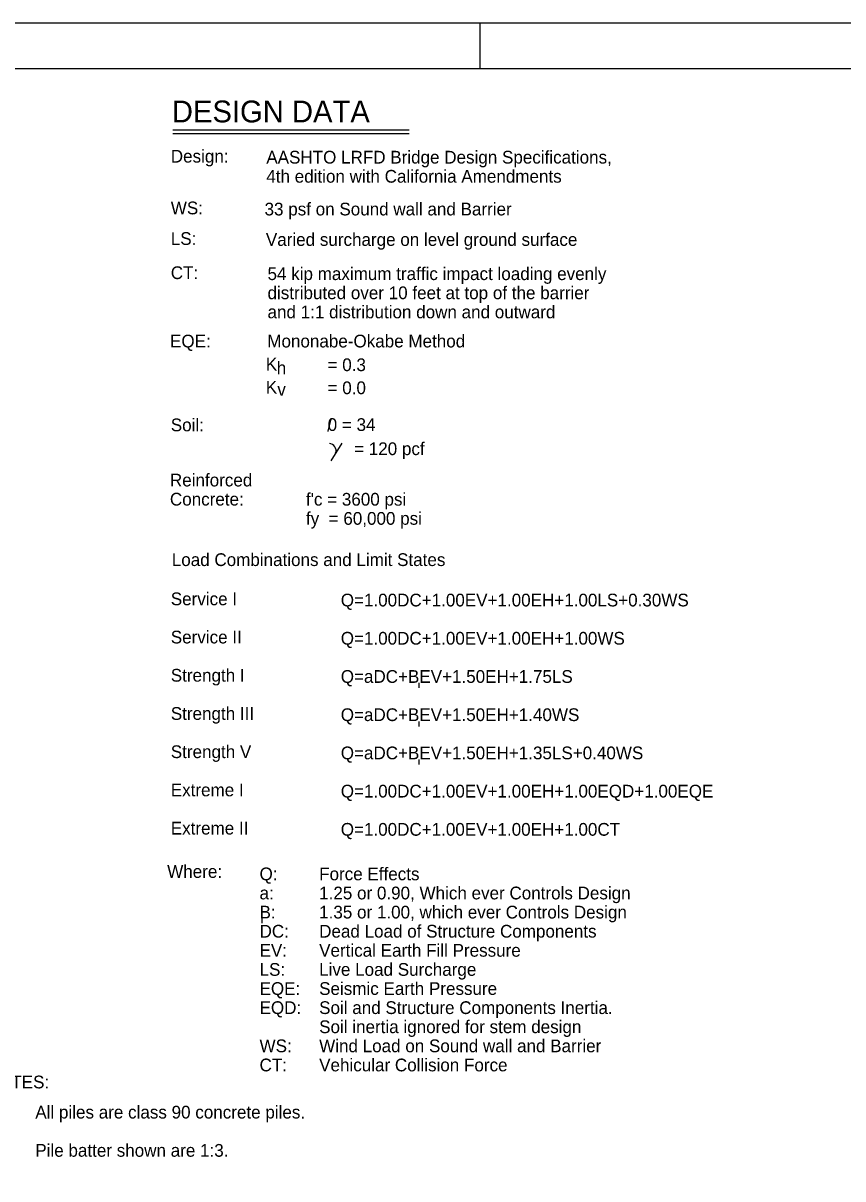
# Model space of a CAD drawing. Extents: x 0 to 2.83, y 0 to 1.83.
# Drawn here: x 1.332 to 2.082, y 0.775 to 1.833 of the extents above; entities that cross this region are included whole.
import ezdxf

# ---------------------------------------------------------------- set-up
doc = ezdxf.new("R2010")
doc.units = 0
for name, color, linetype in [('10 Sheet Format', 7, 'Continuous'), ('210 Border', 7, 'Continuous'), ('215 Design Notes', 7, 'Continuous')]:
    doc.layers.add(name, color=color, linetype=linetype)

msp = doc.modelspace()

# ---------------------------------------------------------------- linework, layer by layer
at = {"layer": '10 Sheet Format'}
msp.add_lwpolyline([(0, 0), (2.8333, 0), (2.8333, 1.8333), (0, 1.8333)], close=True, dxfattribs=at)
at = {"layer": '210 Border'}
for p, q in [((1.75, 1.8333), (1.75, 1.7917)), ((0.0833, 1.7917), (2.7917, 1.7917))]:
    msp.add_line(p, q, dxfattribs=at)
at = {"layer": '215 Design Notes'}
for p, q in [((1.4688, 1.7356), (1.6851, 1.7356)), ((1.4688, 1.7323), (1.6851, 1.7323)), ((1.6236, 1.4486), (1.6133, 1.4324)), ((1.694, 1.2291), (1.694, 1.2246)), ((1.694, 1.1937), (1.694, 1.1891)), ((1.694, 1.1589), (1.694, 1.1544)), ((1.5503, 1.0135), (1.5503, 1.009))]:
    msp.add_line(p, q, dxfattribs=at)
msp.add_arc((1.6117, 1.4418), 0.00648, 340.56, 86.8201, dxfattribs=at)

# ---------------------------------------------------------------- texts
for s, height, p in [('DESIGN DATA', 0.020003, (1.4678, 1.7424)), ('Design:', 0.01167, (1.4668, 1.7056)), ('AASHTO LRFD Bridge Design Specifications,', 0.011667, (1.5543, 1.7047)), ('4th edition with California Amendments', 0.011667, (1.5543, 1.6872)), ('WS:', 0.01167, (1.4668, 1.6582)), ('33 psf on Sound wall and Barrier', 0.011667, (1.5527, 1.6572)), ('LS:', 0.01167, (1.4668, 1.6302)), ('Varied surcharge on level ground surface', 0.011667, (1.5539, 1.6293)), ('CT:', 0.01167, (1.4668, 1.5989)), ('54 kip maximum traffic impact loading evenly', 0.011667, (1.5554, 1.598)), ('distributed over 10 feet at top of the barrier', 0.011667, (1.5554, 1.5805)), ('and 1:1 distribution down and outward', 0.011667, (1.5554, 1.563)), ('EQE:', 0.01167, (1.4661, 1.5363)), ('Mononabe-Okabe Method', 0.011667, (1.5552, 1.5363)), ('K', 0.0117, (1.5538, 1.5151)), ('= 0.3', 0.01167, (1.6104, 1.5146)), ('h', 0.0117, (1.5638, 1.5117)), ('K', 0.0117, (1.5538, 1.494)), ('= 0.0', 0.01167, (1.6104, 1.4935)), ('v', 0.0117, (1.5644, 1.4921)), ('Soil:', 0.01167, (1.4668, 1.4595)), ('/', 0.0117, (1.61, 1.4593)), ('0 = 34', 0.01167, (1.6105, 1.4598)), ('= 120 pcf', 0.01167, (1.6347, 1.4377)), ('Reinforced', 0.01167, (1.466, 1.409)), ('Concrete:', 0.01167, (1.466, 1.3915)), ("f'c = 3600 psi", 0.011667, (1.5906, 1.3914)), ('fy  = 60,000 psi', 0.011667, (1.5906, 1.3739)), ('Load Combinations and Limit States', 0.011667, (1.4677, 1.3361)), ('Service I', 0.01167, (1.4668, 1.3002)), ('Q=1.00DC+1.00EV+1.00EH+1.00LS+0.30WS', 0.011667, (1.6225, 1.2991)), ('Service II', 0.01167, (1.4668, 1.2652)), ('Q=1.00DC+1.00EV+1.00EH+1.00WS', 0.011667, (1.6225, 1.2641)), ('Strength I', 0.01167, (1.4668, 1.2302)), ('Q=aDC+BEV+1.50EH+1.75LS', 0.011667, (1.6225, 1.2291)), ('Strength III', 0.011667, (1.4668, 1.1952)), ('Q=aDC+BEV+1.50EH+1.40WS', 0.011667, (1.6225, 1.1941)), ('Strength V', 0.01167, (1.4668, 1.1602)), ('Q=aDC+BEV+1.50EH+1.35LS+0.40WS', 0.011667, (1.6225, 1.1591)), ('Extreme I', 0.01167, (1.4668, 1.1252)), ('Q=1.00DC+1.00EV+1.00EH+1.00EQD+1.00EQE', 0.011667, (1.6225, 1.1241)), ('Extreme II', 0.01167, (1.4668, 1.0902)), ('Q=1.00DC+1.00EV+1.00EH+1.00CT', 0.011667, (1.6225, 1.0891)), ('Where:', 0.01167, (1.4635, 1.0505)), ('Q:', 0.01167, (1.5481, 1.0483)), ('Force Effects', 0.011667, (1.6027, 1.0483)), ('a:', 0.01167, (1.5481, 1.0308)), ('1.25 or 0.90, Which ever Controls Design', 0.011667, (1.6027, 1.0308)), ('B:', 0.01167, (1.5481, 1.0133)), ('1.35 or 1.00, which ever Controls Design', 0.011667, (1.6027, 1.0133)), ('DC:', 0.01167, (1.5481, 0.9958)), ('Dead Load of Structure Components', 0.011667, (1.6027, 0.9958)), ('EV:', 0.01167, (1.5481, 0.9783)), ('Vertical Earth Fill Pressure', 0.011667, (1.6027, 0.9783)), ('LS:', 0.01167, (1.5481, 0.9608)), ('Live Load Surcharge', 0.011667, (1.6027, 0.9608)), ('EQE:', 0.01167, (1.5481, 0.9433)), ('Seismic Earth Pressure', 0.011667, (1.6027, 0.9433)), ('EQD:', 0.01167, (1.5481, 0.9258)), ('Soil and Structure Components Inertia.', 0.011667, (1.6027, 0.9258)), ('Soil inertia ignored for stem design', 0.011667, (1.6027, 0.9083)), ('WS:', 0.01167, (1.5481, 0.8908)), ('Wind Load on Sound wall and Barrier', 0.011667, (1.6027, 0.8908)), ('CT:', 0.01167, (1.5481, 0.8733)), ('Vehicular Collision Force', 0.011667, (1.6027, 0.8733)), ('NOTES:', 0.01167, (1.2973, 0.8577)), ('All piles are class 90 concrete piles.', 0.011667, (1.3427, 0.8301)), ('Pile batter shown are 1:3.', 0.011667, (1.3427, 0.7951))]:
    msp.add_text(s, height=height, dxfattribs=at).set_placement(p)

doc.saveas('drawing.dxf')
